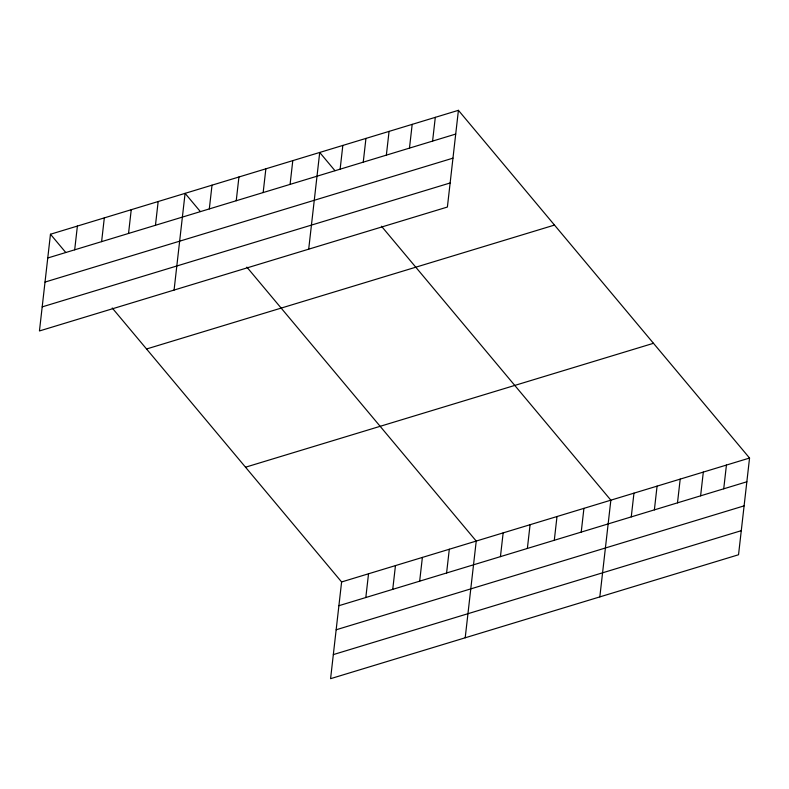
<?xml version="1.0" encoding="UTF-8"?>
<svg xmlns="http://www.w3.org/2000/svg" width="789" height="789" viewBox="0 0 789 789"><rect width="100%" height="100%" fill="white"/><g stroke="black" fill="none" stroke-linecap="round" stroke-linejoin="round"><path stroke-width="1.18" d="M50.466 234.244L39.45 330.956L447.393 207.043L458.419 110.322L50.466 234.244L65.724 252.45M74.689 249.807L77.391 226.058M101.613 241.631L104.316 217.882M128.538 233.455L131.24 209.706M155.463 225.279L158.165 201.53M174.073 290.066L185.09 193.344L200.337 211.56M209.312 208.917L212.014 185.168M236.236 200.741L238.939 176.992M263.161 192.565L265.863 168.816M290.086 184.379L292.788 160.64M308.696 249.176L319.713 152.455L334.96 170.671M340.128 169.181L342.83 145.432M363.246 162.159L365.948 138.41M386.354 155.137L389.066 131.388M112.235 308.006L341.607 581.957L330.581 678.678L738.534 554.756L749.55 458.044L458.419 110.322M409.471 148.115L412.183 124.366M365.82 597.52L368.532 573.771M432.589 141.093L435.301 117.344M392.744 589.344L395.457 565.595M419.669 581.168L422.381 557.419M446.594 572.992L449.306 549.243M465.204 637.778L476.231 541.067L246.858 267.116M500.443 556.63L503.155 532.881M527.368 548.454L530.08 524.705M554.292 540.278L557.004 516.529M581.217 532.092L583.929 508.353M599.827 596.888L610.854 500.167L381.472 226.226M631.259 516.894L633.961 493.145M654.377 509.872L657.079 486.123M677.495 502.849L680.197 479.101M700.612 495.827L703.315 472.078M723.73 488.805L726.432 465.056M47.764 257.993L455.707 134.071M45.022 282.067L452.965 158.155M42.192 306.882L450.134 182.969M146.547 348.985L554.489 225.072M245.527 467.206L653.479 343.294M341.607 581.957L749.55 458.044M338.895 605.705L746.848 481.783M336.153 629.78L744.096 505.867M333.333 654.594L741.275 530.681"/></g></svg>
